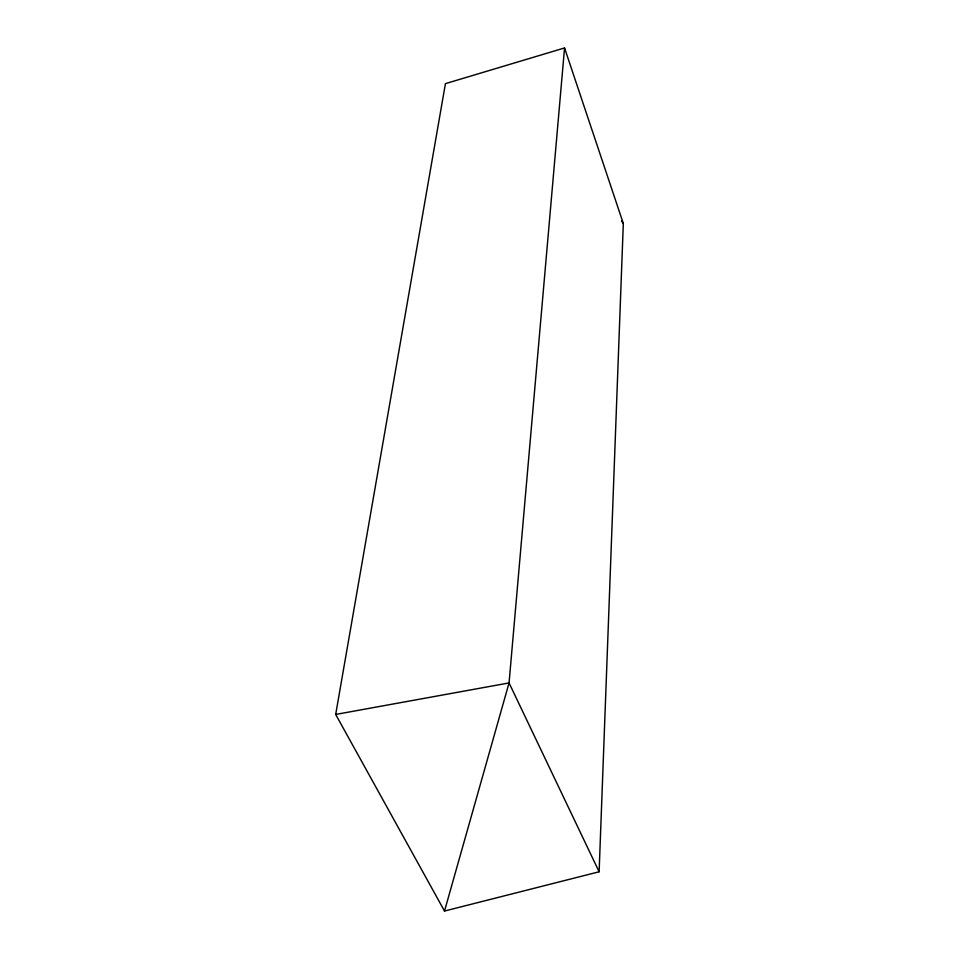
<?xml version="1.0" encoding="UTF-8"?>
<svg xmlns="http://www.w3.org/2000/svg" width="959" height="959" viewBox="0 0 959 959"><rect width="100%" height="100%" fill="white"/><g stroke="black" fill="none" stroke-linecap="round" stroke-linejoin="round"><path stroke-width="1.44" d="M599.123 871.779L623.314 223.495L564.551 47.95L445.432 83.649L335.686 714.443L444.508 911.05L599.123 871.779L509.061 682.928L564.551 47.95M444.508 911.05L509.061 682.928L335.686 714.443M621.576 221.049L623.314 223.495"/></g></svg>
